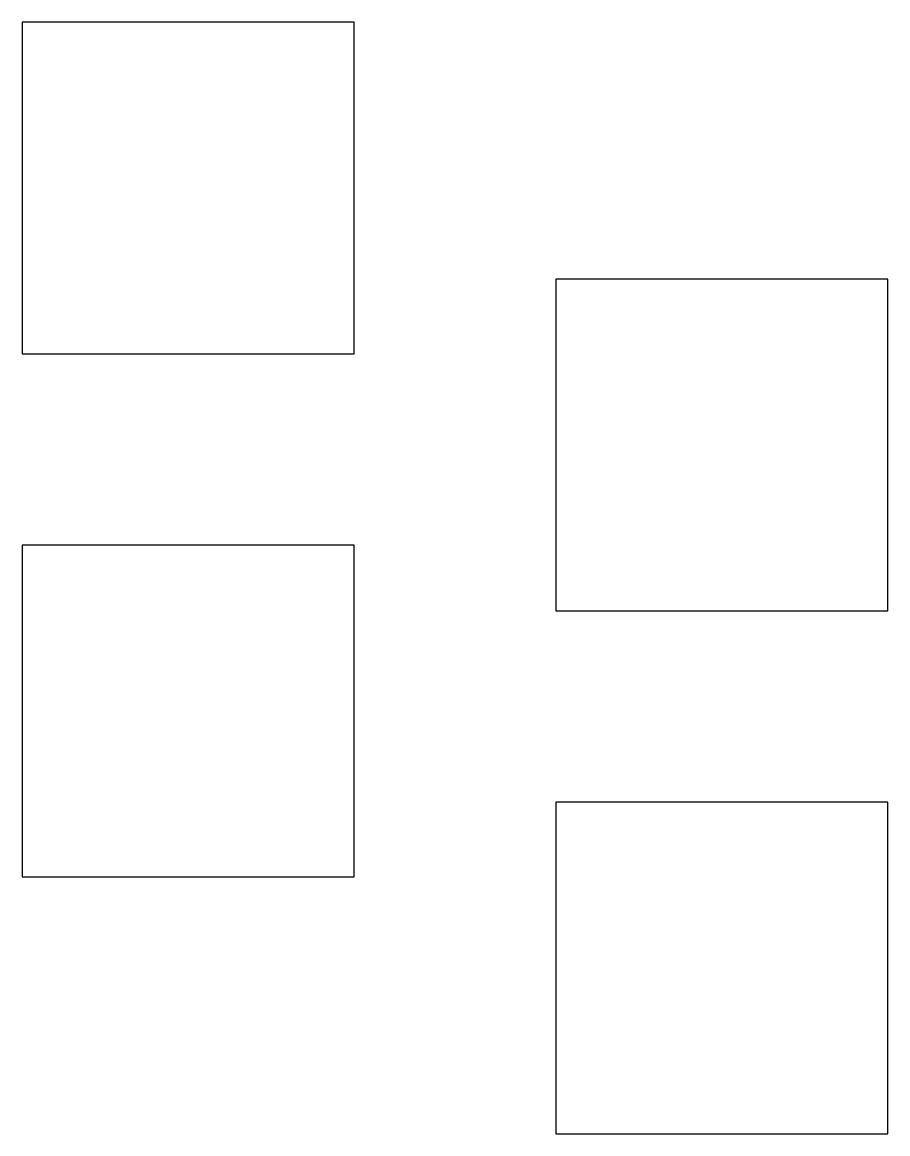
# Model space of a CAD drawing. Header units: millimetres. Extents: x 1412 to 4021, y -3056 to 296.
import ezdxf

# ---------------------------------------------------------------- set-up
doc = ezdxf.new("R2010")
doc.units = ezdxf.units.MM

msp = doc.modelspace()

# ---------------------------------------------------------------- linework, layer by layer
at = {"elevation": 1000}
for points in [[(1412, -704), (2412, -704), (2412, 296), (1412, 296)], [(3020.8, -1478.7), (4020.8, -1478.7), (4020.8, -478.7), (3020.8, -478.7)], [(1412, -2280.9), (2412, -2280.9), (2412, -1280.9), (1412, -1280.9)], [(3020.8, -3055.6), (4020.8, -3055.6), (4020.8, -2055.6), (3020.8, -2055.6)]]:
    msp.add_lwpolyline(points, close=True, dxfattribs=at)

doc.saveas('drawing.dxf')
